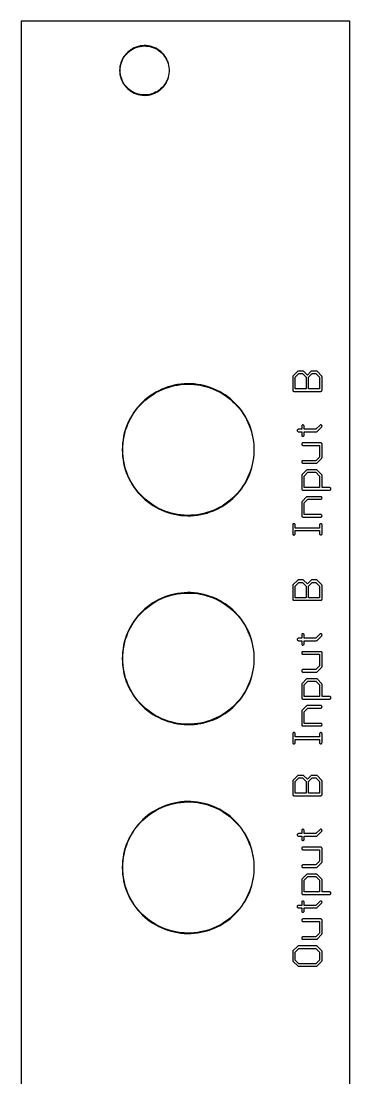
# Model space of a CAD drawing. Extents: x 1 to 21, y 9 to 138.
# Drawn here: x 1.3 to 21.2, y 73.5 to 137.8 of the extents above; entities that cross this region are included whole.
import ezdxf

# ---------------------------------------------------------------- set-up
doc = ezdxf.new("R2010")
doc.units = 0

msp = doc.modelspace()

# ---------------------------------------------------------------- linework, layer by layer
at = {"color": 5, "true_color": 0x0000ff}
msp.add_polyline3d([(21.24964, 9.25322, 0), (21.24964, 137.75436, 0), (1.27, 137.75436, 0), (1.27, 9.25322, 0), (21.24964, 9.25322, 0)], close=True, dxfattribs=at)
at = {"color": 34, "true_color": 0x008000}
for points in [[(1.27, 9.25322, 0), (21.24964, 9.25322, 0), (21.24964, 137.75436, 0), (1.27, 137.75436, 0), (1.27, 9.25322, 0)], [(8.61821, 136.26083, 0), (8.4963, 136.24305, 0), (8.49236, 136.24243, 0), (8.37299, 136.21449, 0), (8.25615, 136.17893, 0), (8.14185, 136.13321, 0), (8.13831, 136.1314, 0), (8.02909, 136.07552, 0), (7.92495, 136.01203, 0), (7.82843, 135.93837, 0), (7.73445, 135.85709, 0), (7.64528, 135.76792, 0), (7.56908, 135.67393, 0), (7.49796, 135.57488, 0), (7.43446, 135.4682, 0), (7.43266, 135.46466, 0), (7.38186, 135.3529, 0), (7.33614, 135.2386, 0), (7.30312, 135.12176, 0), (7.27772, 135.00237, 0), (7.27709, 134.99846, 0), (7.26186, 134.87654, 0), (7.25678, 134.75461, 0), (7.26186, 134.6327, 0), (7.27709, 134.51077, 0), (7.27772, 134.50684, 0), (7.30312, 134.38747, 0), (7.33614, 134.27063, 0), (7.38186, 134.15633, 0), (7.43266, 134.04457, 0), (7.43446, 134.04103, 0), (7.49796, 133.93435, 0), (7.56908, 133.83528, 0), (7.64528, 133.74131, 0), (7.64809, 133.73849, 0), (7.64811, 133.73848, 0), (7.73445, 133.65214, 0), (7.82843, 133.57086, 0), (7.92495, 133.4972, 0), (8.02909, 133.43369, 0), (8.13831, 133.37782, 0), (8.14185, 133.37602, 0), (8.25615, 133.3303, 0), (8.37299, 133.29473, 0), (8.49236, 133.26679, 0), (8.4963, 133.26618, 0), (8.61821, 133.2484, 0), (8.74014, 133.24078, 0), (8.86206, 133.24331, 0), (8.98398, 133.25602, 0), (8.9879, 133.25664, 0), (9.10981, 133.2795, 0), (9.22666, 133.30998, 0), (9.34096, 133.35316, 0), (9.45271, 133.40396, 0), (9.45626, 133.40575, 0), (9.56293, 133.46418, 0), (9.66454, 133.53276, 0), (9.76106, 133.60896, 0), (9.84995, 133.69278, 0), (9.85277, 133.69559, 0), (9.93404, 133.78702, 0), (10.01024, 133.88355, 0), (10.07629, 133.98768, 0), (10.13217, 134.09691, 0), (10.13397, 134.10045, 0), (10.18477, 134.21221, 0), (10.22287, 134.32651, 0), (10.25334, 134.44589, 0), (10.27366, 134.56781, 0), (10.2743, 134.57173, 0), (10.28445, 134.69366, 0), (10.28445, 134.81557, 0), (10.2743, 134.9375, 0), (10.27366, 134.94142, 0), (10.25334, 135.06334, 0), (10.22287, 135.18271, 0), (10.18477, 135.29702, 0), (10.13397, 135.40878, 0), (10.13217, 135.41232, 0), (10.07629, 135.52153, 0), (10.01024, 135.62567, 0), (9.93404, 135.72219, 0), (9.85277, 135.81364, 0), (9.84995, 135.81645, 0), (9.76106, 135.90027, 0), (9.66454, 135.97647, 0), (9.56293, 136.04505, 0), (9.45626, 136.10346, 0), (9.45271, 136.10526, 0), (9.34096, 136.15607, 0), (9.22666, 136.19925, 0), (9.10981, 136.22972, 0), (8.9879, 136.25259, 0), (8.98398, 136.25322, 0), (8.86206, 136.26592, 0), (8.74014, 136.26845, 0), (8.61821, 136.26083, 0)], [(8.9827, 133.28129, 0), (8.86206, 133.26871, 0), (8.74014, 133.26618, 0), (8.61821, 133.2738, 0), (8.49967, 133.29108, 0), (8.38083, 133.31889, 0), (8.26399, 133.35445, 0), (8.14984, 133.40011, 0), (8.04402, 133.45425, 0), (7.93988, 133.51775, 0), (7.84336, 133.59141, 0), (7.74945, 133.67262, 0), (7.66583, 133.75624, 0), (7.58963, 133.85022, 0), (7.51851, 133.94927, 0), (7.45582, 134.0546, 0), (7.40601, 134.16417, 0), (7.36029, 134.27848, 0), (7.32727, 134.39532, 0), (7.30218, 134.51323, 0), (7.28725, 134.6327, 0), (7.28218, 134.75461, 0), (7.28725, 134.87654, 0), (7.30218, 134.996, 0), (7.32727, 135.11391, 0), (7.36029, 135.23075, 0), (7.40601, 135.34504, 0), (7.45584, 135.45466, 0), (7.51851, 135.55994, 0), (7.58963, 135.65901, 0), (7.66583, 135.75299, 0), (7.74938, 135.83654, 0), (7.84336, 135.91782, 0), (7.93988, 135.99148, 0), (8.04402, 136.05498, 0), (8.14984, 136.10912, 0), (8.26399, 136.15477, 0), (8.38083, 136.19034, 0), (8.49967, 136.21815, 0), (8.61821, 136.23543, 0), (8.74014, 136.24305, 0), (8.86206, 136.24052, 0), (8.98258, 136.22797, 0), (9.10197, 136.20558, 0), (9.21881, 136.17509, 0), (9.33311, 136.13192, 0), (9.44338, 136.0818, 0), (9.54801, 136.02449, 0), (9.6496, 135.95592, 0), (9.74613, 135.87972, 0), (9.83316, 135.79766, 0), (9.9135, 135.70727, 0), (9.98969, 135.61075, 0), (10.05574, 135.50661, 0), (10.10981, 135.40092, 0), (10.16062, 135.28917, 0), (10.19872, 135.17487, 0), (10.2292, 135.05549, 0), (10.2489, 134.93732, 0), (10.25905, 134.81557, 0), (10.25905, 134.69366, 0), (10.2489, 134.57191, 0), (10.2292, 134.45374, 0), (10.19872, 134.33436, 0), (10.16062, 134.22005, 0), (10.10981, 134.1083, 0), (10.05574, 134.00262, 0), (9.98969, 133.89848, 0), (9.9135, 133.80196, 0), (9.8331, 133.71151, 0), (9.74613, 133.62951, 0), (9.6496, 133.55331, 0), (9.54801, 133.48473, 0), (9.44338, 133.42743, 0), (9.33311, 133.37731, 0), (9.21881, 133.33412, 0), (9.10197, 133.30365, 0), (8.9827, 133.28129, 0)], [(18.93824, 116.47931, 0), (18.91469, 116.47559, 0), (18.89345, 116.46476, 0), (18.87659, 116.4479, 0), (18.66871, 116.23805, 0), (18.442, 116.46476, 0), (18.42076, 116.47559, 0), (18.39722, 116.47931, 0), (18.12543, 116.47931, 0), (18.10189, 116.47559, 0), (18.08064, 116.46476, 0), (17.79201, 116.17612, 0), (17.78118, 116.15488, 0), (17.77745, 116.13134, 0), (17.77745, 115.31853, 0), (17.78118, 115.29499, 0), (17.79201, 115.27375, 0), (17.80887, 115.25689, 0), (17.83011, 115.24606, 0), (17.85364, 115.24233, 0), (19.4818, 115.24233, 0), (19.50534, 115.24606, 0), (19.52658, 115.25689, 0), (19.54344, 115.27375, 0), (19.55427, 115.29499, 0), (19.558, 115.31853, 0), (19.558, 116.13134, 0), (19.55427, 116.15488, 0), (19.54344, 116.17612, 0), (19.2548, 116.46476, 0), (19.23356, 116.47559, 0), (19.21001, 116.47931, 0), (18.93824, 116.47931, 0)], [(18.59279, 115.39473, 0), (17.92984, 115.39473, 0), (17.92984, 116.10109, 0), (18.15566, 116.32691, 0), (18.36699, 116.32691, 0), (18.59279, 116.10111, 0), (18.59279, 115.39473, 0)], [(19.4056, 115.39473, 0), (18.74519, 115.39473, 0), (18.74519, 116.10124, 0), (18.96875, 116.32691, 0), (19.17979, 116.32691, 0), (19.4056, 116.1011, 0), (19.4056, 115.39473, 0)], [(11.17854, 115.69953, 0), (10.97788, 115.68175, 0), (10.77976, 115.65382, 0), (10.77583, 115.65319, 0), (10.57771, 115.61509, 0), (10.38213, 115.56683, 0), (10.18909, 115.51095, 0), (10.00113, 115.44491, 0), (9.81317, 115.36871, 0), (9.63283, 115.28235, 0), (9.62928, 115.28055, 0), (9.45149, 115.18657, 0), (9.27877, 115.08243, 0), (9.11112, 114.97067, 0), (8.95111, 114.84875, 0), (8.79617, 114.72175, 0), (8.64631, 114.58459, 0), (8.6435, 114.58178, 0), (8.5038, 114.43954, 0), (8.36918, 114.28968, 0), (8.24217, 114.1322, 0), (8.12534, 113.96964, 0), (8.01612, 113.802, 0), (7.91452, 113.62928, 0), (7.82054, 113.44894, 0), (7.81874, 113.4454, 0), (7.73746, 113.26252, 0), (7.66126, 113.0771, 0), (7.59776, 112.8866, 0), (7.54188, 112.69356, 0), (7.4987, 112.49798, 0), (7.46314, 112.29986, 0), (7.46252, 112.29593, 0), (7.43712, 112.09527, 0), (7.42188, 111.89462, 0), (7.41679, 111.69396, 0), (7.42188, 111.4933, 0), (7.43712, 111.29264, 0), (7.46252, 111.09198, 0), (7.46314, 111.08805, 0), (7.4987, 110.88993, 0), (7.54188, 110.69435, 0), (7.59776, 110.50131, 0), (7.66126, 110.31081, 0), (7.73746, 110.12539, 0), (7.81874, 109.94251, 0), (7.82054, 109.93897, 0), (7.91452, 109.75863, 0), (8.01612, 109.58591, 0), (8.12534, 109.41827, 0), (8.24217, 109.25571, 0), (8.36918, 109.09823, 0), (8.5038, 108.94837, 0), (8.6435, 108.80613, 0), (8.64631, 108.80332, 0), (8.79617, 108.66616, 0), (8.95111, 108.53916, 0), (9.11112, 108.41724, 0), (9.27877, 108.30548, 0), (9.45149, 108.20134, 0), (9.62928, 108.10736, 0), (9.63283, 108.10556, 0), (9.81317, 108.0192, 0), (10.00113, 107.943, 0), (10.18909, 107.87696, 0), (10.38213, 107.82108, 0), (10.57771, 107.77282, 0), (10.77583, 107.73472, 0), (10.77976, 107.7341, 0), (10.97788, 107.70616, 0), (11.17854, 107.68838, 0), (11.3792, 107.68076, 0), (11.57986, 107.6833, 0), (11.78052, 107.696, 0), (11.98118, 107.71886, 0), (11.9851, 107.71948, 0), (12.18322, 107.7525, 0), (12.3788, 107.79568, 0), (12.57438, 107.84648, 0), (12.76488, 107.90998, 0), (12.95284, 107.9811, 0), (13.13826, 108.06238, 0), (13.31606, 108.15128, 0), (13.3196, 108.15308, 0), (13.49486, 108.25214, 0), (13.66504, 108.36136, 0), (13.83014, 108.4782, 0), (13.98762, 108.60012, 0), (14.14002, 108.7322, 0), (14.2848, 108.8719, 0), (14.28761, 108.87471, 0), (14.42477, 109.02203, 0), (14.55431, 109.17443, 0), (14.67623, 109.33445, 0), (14.79053, 109.49955, 0), (14.89721, 109.67227, 0), (14.99373, 109.84753, 0), (14.99553, 109.85107, 0), (15.08189, 110.03141, 0), (15.16063, 110.21683, 0), (15.23175, 110.40733, 0), (15.29017, 110.59783, 0), (15.34097, 110.79341, 0), (15.38161, 110.98899, 0), (15.38224, 110.99291, 0), (15.41271, 111.19358, 0), (15.43303, 111.3917, 0), (15.4432, 111.59235, 0), (15.4432, 111.79555, 0), (15.43303, 111.99622, 0), (15.41271, 112.19433, 0), (15.38224, 112.395, 0), (15.38161, 112.39892, 0), (15.34097, 112.5945, 0), (15.29017, 112.79008, 0), (15.23175, 112.98058, 0), (15.16063, 113.17108, 0), (15.08189, 113.3565, 0), (14.99553, 113.53684, 0), (14.99373, 113.54038, 0), (14.89721, 113.71564, 0), (14.79053, 113.88836, 0), (14.67623, 114.05346, 0), (14.55431, 114.21348, 0), (14.42477, 114.36588, 0), (14.28761, 114.5132, 0), (14.2848, 114.51601, 0), (14.14002, 114.65571, 0), (13.98762, 114.78779, 0), (13.83014, 114.90971, 0), (13.66504, 115.02655, 0), (13.49486, 115.13577, 0), (13.3196, 115.23483, 0), (13.31606, 115.23663, 0), (13.13826, 115.32553, 0), (12.95284, 115.40681, 0), (12.76488, 115.47793, 0), (12.57438, 115.54143, 0), (12.3788, 115.59223, 0), (12.18322, 115.63541, 0), (11.9851, 115.66843, 0), (11.98118, 115.66905, 0), (11.78052, 115.69191, 0), (11.57986, 115.70462, 0), (11.3792, 115.70715, 0), (11.17854, 115.69953, 0)], [(11.78052, 107.72139, 0), (11.57986, 107.7087, 0), (11.3792, 107.70615, 0), (11.17854, 107.71377, 0), (10.97788, 107.73155, 0), (10.78237, 107.75912, 0), (10.58556, 107.79697, 0), (10.38998, 107.84523, 0), (10.19694, 107.90111, 0), (10.00897, 107.96715, 0), (9.82102, 108.04335, 0), (9.64211, 108.12903, 0), (9.46641, 108.22189, 0), (9.29369, 108.32603, 0), (9.12606, 108.43779, 0), (8.96604, 108.55971, 0), (8.8111, 108.68671, 0), (8.66182, 108.82333, 0), (8.52435, 108.9633, 0), (8.38973, 109.11316, 0), (8.26273, 109.27064, 0), (8.14589, 109.4332, 0), (8.03667, 109.60084, 0), (7.93507, 109.77356, 0), (7.84263, 109.95094, 0), (7.76161, 110.13324, 0), (7.68541, 110.31866, 0), (7.62191, 110.50916, 0), (7.56603, 110.7022, 0), (7.52285, 110.89778, 0), (7.48771, 111.09356, 0), (7.46252, 111.29264, 0), (7.44728, 111.4933, 0), (7.44219, 111.69396, 0), (7.44728, 111.89462, 0), (7.46252, 112.09527, 0), (7.48771, 112.29435, 0), (7.52285, 112.49013, 0), (7.56603, 112.68571, 0), (7.62191, 112.87875, 0), (7.68541, 113.06925, 0), (7.76161, 113.25467, 0), (7.84263, 113.43697, 0), (7.93507, 113.61435, 0), (8.03667, 113.78707, 0), (8.14589, 113.95471, 0), (8.26273, 114.11727, 0), (8.38973, 114.27475, 0), (8.52435, 114.42461, 0), (8.66182, 114.56458, 0), (8.8111, 114.7012, 0), (8.96604, 114.8282, 0), (9.12606, 114.95012, 0), (9.29369, 115.06188, 0), (9.46641, 115.16602, 0), (9.64211, 115.25888, 0), (9.82102, 115.34456, 0), (10.00897, 115.42076, 0), (10.19694, 115.4868, 0), (10.38998, 115.54268, 0), (10.58556, 115.59094, 0), (10.78237, 115.62879, 0), (10.97788, 115.65636, 0), (11.17854, 115.67414, 0), (11.3792, 115.68176, 0), (11.57986, 115.67922, 0), (11.78052, 115.66652, 0), (11.98052, 115.64374, 0), (12.17537, 115.61126, 0), (12.37095, 115.56808, 0), (12.56653, 115.51728, 0), (12.75703, 115.45378, 0), (12.94499, 115.38266, 0), (13.13041, 115.30138, 0), (13.30513, 115.21402, 0), (13.47993, 115.11522, 0), (13.65011, 115.006, 0), (13.81521, 114.88916, 0), (13.97269, 114.76724, 0), (14.12509, 114.63516, 0), (14.26796, 114.4973, 0), (14.40422, 114.35095, 0), (14.53376, 114.19855, 0), (14.65568, 114.03853, 0), (14.76998, 113.87343, 0), (14.87666, 113.70071, 0), (14.97238, 113.52691, 0), (15.05774, 113.34865, 0), (15.13648, 113.16323, 0), (15.2076, 112.97273, 0), (15.26602, 112.78223, 0), (15.31682, 112.58665, 0), (15.35734, 112.39166, 0), (15.38731, 112.19433, 0), (15.40763, 111.99622, 0), (15.4178, 111.79555, 0), (15.4178, 111.59235, 0), (15.40763, 111.3917, 0), (15.38731, 111.19358, 0), (15.35734, 110.99625, 0), (15.31682, 110.80126, 0), (15.26602, 110.60568, 0), (15.2076, 110.41518, 0), (15.13648, 110.22468, 0), (15.05774, 110.03926, 0), (14.97238, 109.861, 0), (14.87666, 109.6872, 0), (14.76998, 109.51448, 0), (14.65568, 109.34938, 0), (14.53376, 109.18936, 0), (14.40422, 109.03696, 0), (14.26796, 108.89061, 0), (14.12509, 108.75275, 0), (13.97269, 108.62067, 0), (13.81521, 108.49875, 0), (13.65011, 108.38191, 0), (13.47993, 108.27269, 0), (13.30513, 108.17389, 0), (13.13041, 108.08653, 0), (12.94499, 108.00525, 0), (12.75703, 107.93413, 0), (12.56653, 107.87063, 0), (12.37095, 107.81983, 0), (12.17537, 107.77665, 0), (11.98052, 107.74417, 0), (11.78052, 107.72139, 0)], [(19.23356, 112.78734, 0), (19.2548, 112.79817, 0), (19.54344, 113.08681, 0), (19.55427, 113.10805, 0), (19.558, 113.1316, 0), (19.55427, 113.15514, 0), (19.54344, 113.17638, 0), (19.52658, 113.19324, 0), (19.50534, 113.20407, 0), (19.4818, 113.2078, 0), (19.45825, 113.20407, 0), (19.43701, 113.19324, 0), (19.17978, 112.93601, 0), (18.47342, 112.93601, 0), (18.47342, 113.1316, 0), (18.46969, 113.15514, 0), (18.45886, 113.17638, 0), (18.442, 113.19324, 0), (18.42076, 113.20407, 0), (18.39722, 113.2078, 0), (18.37367, 113.20407, 0), (18.35242, 113.19324, 0), (18.33557, 113.17638, 0), (18.32473, 113.15514, 0), (18.32102, 113.1316, 0), (18.32102, 112.93601, 0), (18.12543, 112.93601, 0), (18.10189, 112.93229, 0), (18.08064, 112.92146, 0), (18.06379, 112.9046, 0), (18.05295, 112.88336, 0), (18.04923, 112.85981, 0), (18.05295, 112.83627, 0), (18.06379, 112.81503, 0), (18.08064, 112.79817, 0), (18.10189, 112.78734, 0), (18.12543, 112.78361, 0), (18.32102, 112.78361, 0), (18.32102, 112.58804, 0), (18.32473, 112.56449, 0), (18.33557, 112.54325, 0), (18.35242, 112.52639, 0), (18.37367, 112.51556, 0), (18.39722, 112.51184, 0), (18.42076, 112.51556, 0), (18.442, 112.52639, 0), (18.45886, 112.54325, 0), (18.46969, 112.56449, 0), (18.47342, 112.58804, 0), (18.47342, 112.78361, 0), (19.21001, 112.78361, 0), (19.23356, 112.78734, 0)], [(18.39722, 112.11305, 0), (18.37367, 112.10933, 0), (18.35242, 112.0985, 0), (18.33557, 112.08164, 0), (18.32473, 112.0604, 0), (18.32102, 112.03685, 0), (18.32473, 112.01331, 0), (18.33557, 111.99207, 0), (18.35242, 111.97521, 0), (18.37367, 111.96438, 0), (18.39722, 111.96065, 0), (19.4056, 111.96065, 0), (19.4056, 111.25204, 0), (19.17992, 111.02847, 0), (18.39722, 111.02847, 0), (18.37367, 111.02475, 0), (18.35242, 111.01392, 0), (18.33557, 110.99706, 0), (18.32473, 110.97582, 0), (18.32102, 110.95227, 0), (18.32473, 110.92873, 0), (18.33557, 110.90749, 0), (18.35242, 110.89063, 0), (18.37367, 110.8798, 0), (18.39722, 110.87607, 0), (19.21001, 110.87607, 0), (19.23356, 110.8798, 0), (19.2548, 110.89063, 0), (19.52658, 111.15987, 0), (19.54344, 111.17673, 0), (19.55427, 111.19797, 0), (19.558, 111.22152, 0), (19.558, 112.03685, 0), (19.55427, 112.0604, 0), (19.54344, 112.08164, 0), (19.52658, 112.0985, 0), (19.50534, 112.10933, 0), (19.4818, 112.11305, 0), (18.39722, 112.11305, 0)], [(18.66899, 110.47475, 0), (18.64545, 110.47103, 0), (18.62421, 110.4602, 0), (18.35244, 110.18843, 0), (18.35242, 110.18842, 0), (18.33557, 110.17156, 0), (18.32473, 110.15032, 0), (18.32102, 110.12678, 0), (18.32102, 109.31398, 0), (18.32473, 109.29043, 0), (18.33557, 109.26919, 0), (18.35242, 109.25233, 0), (18.37367, 109.2415, 0), (18.39722, 109.23778, 0), (20.02536, 109.23778, 0), (20.0489, 109.2415, 0), (20.07013, 109.25233, 0), (20.087, 109.26919, 0), (20.09782, 109.29043, 0), (20.10156, 109.31398, 0), (20.09782, 109.33752, 0), (20.087, 109.35876, 0), (20.07013, 109.37562, 0), (20.0489, 109.38645, 0), (20.02536, 109.39018, 0), (19.558, 109.39018, 0), (19.558, 110.12678, 0), (19.55427, 110.15032, 0), (19.54344, 110.17156, 0), (19.2548, 110.4602, 0), (19.23356, 110.47103, 0), (19.21001, 110.47475, 0), (18.66899, 110.47475, 0)], [(19.4056, 109.39018, 0), (18.47342, 109.39018, 0), (18.47342, 110.09655, 0), (18.69922, 110.32235, 0), (19.17979, 110.32235, 0), (19.4056, 110.09654, 0), (19.4056, 109.39018, 0)], [(18.35244, 108.55267, 0), (18.35242, 108.55266, 0), (18.33557, 108.5358, 0), (18.32473, 108.51456, 0), (18.32102, 108.49102, 0), (18.32102, 107.67822, 0), (18.32473, 107.65467, 0), (18.33557, 107.63343, 0), (18.35242, 107.61657, 0), (18.37367, 107.60574, 0), (18.39722, 107.60202, 0), (19.4818, 107.60202, 0), (19.50534, 107.60574, 0), (19.52658, 107.61657, 0), (19.54344, 107.63343, 0), (19.55427, 107.65467, 0), (19.558, 107.67822, 0), (19.55427, 107.70176, 0), (19.54344, 107.723, 0), (19.52658, 107.73986, 0), (19.50534, 107.75069, 0), (19.4818, 107.75442, 0), (18.47342, 107.75442, 0), (18.47342, 108.46079, 0), (18.69923, 108.6866, 0), (19.4818, 108.6866, 0), (19.50534, 108.69032, 0), (19.52658, 108.70115, 0), (19.54344, 108.71801, 0), (19.55427, 108.73925, 0), (19.558, 108.7628, 0), (19.55427, 108.78634, 0), (19.54344, 108.80758, 0), (19.52658, 108.82444, 0), (19.50534, 108.83527, 0), (19.4818, 108.839, 0), (18.66899, 108.839, 0), (18.64545, 108.83527, 0), (18.62421, 108.82444, 0), (18.35244, 108.55267, 0)], [(19.4818, 106.50981, 0), (19.50534, 106.51354, 0), (19.52658, 106.52437, 0), (19.54344, 106.54123, 0), (19.55427, 106.56247, 0), (19.558, 106.58601, 0), (19.558, 107.12704, 0), (19.55427, 107.15058, 0), (19.54344, 107.17182, 0), (19.52658, 107.18868, 0), (19.50534, 107.19951, 0), (19.4818, 107.20324, 0), (19.45825, 107.19951, 0), (19.43701, 107.18868, 0), (19.42015, 107.17182, 0), (19.40932, 107.15058, 0), (19.4056, 107.12704, 0), (19.4056, 106.93399, 0), (17.92984, 106.93399, 0), (17.92984, 107.12704, 0), (17.92613, 107.15058, 0), (17.91529, 107.17182, 0), (17.89844, 107.18868, 0), (17.87719, 107.19951, 0), (17.85364, 107.20324, 0), (17.83011, 107.19951, 0), (17.80887, 107.18868, 0), (17.79201, 107.17182, 0), (17.78118, 107.15058, 0), (17.77745, 107.12704, 0), (17.77745, 106.58601, 0), (17.78118, 106.56247, 0), (17.79201, 106.54123, 0), (17.80887, 106.52437, 0), (17.83011, 106.51354, 0), (17.85364, 106.50981, 0), (17.87719, 106.51354, 0), (17.89844, 106.52437, 0), (17.91529, 106.54123, 0), (17.92613, 106.56247, 0), (17.92984, 106.58601, 0), (17.92984, 106.78159, 0), (19.4056, 106.78159, 0), (19.4056, 106.58601, 0), (19.40932, 106.56247, 0), (19.42015, 106.54123, 0), (19.43701, 106.52437, 0), (19.45825, 106.51354, 0), (19.4818, 106.50981, 0)], [(18.93824, 103.77931, 0), (18.91469, 103.77559, 0), (18.89345, 103.76476, 0), (18.87659, 103.7479, 0), (18.66871, 103.53805, 0), (18.442, 103.76476, 0), (18.42076, 103.77559, 0), (18.39722, 103.77931, 0), (18.12543, 103.77931, 0), (18.10189, 103.77559, 0), (18.08064, 103.76476, 0), (17.79201, 103.47612, 0), (17.78118, 103.45488, 0), (17.77745, 103.43134, 0), (17.77745, 102.61854, 0), (17.78118, 102.59499, 0), (17.79201, 102.57375, 0), (17.80887, 102.55689, 0), (17.83011, 102.54606, 0), (17.85364, 102.54234, 0), (19.4818, 102.54234, 0), (19.50534, 102.54606, 0), (19.52658, 102.55689, 0), (19.54344, 102.57375, 0), (19.55427, 102.59499, 0), (19.558, 102.61854, 0), (19.558, 103.43134, 0), (19.55427, 103.45488, 0), (19.54344, 103.47612, 0), (19.2548, 103.76476, 0), (19.23356, 103.77559, 0), (19.21001, 103.77931, 0), (18.93824, 103.77931, 0)], [(18.59279, 102.69474, 0), (17.92984, 102.69474, 0), (17.92984, 103.40109, 0), (18.15566, 103.62691, 0), (18.36699, 103.62691, 0), (18.59279, 103.40111, 0), (18.59279, 102.69474, 0)], [(19.4056, 102.69474, 0), (18.74519, 102.69474, 0), (18.74519, 103.40124, 0), (18.96875, 103.62691, 0), (19.17979, 103.62691, 0), (19.4056, 103.4011, 0), (19.4056, 102.69474, 0)], [(11.17854, 102.99953, 0), (10.97788, 102.98175, 0), (10.77976, 102.95382, 0), (10.77583, 102.95319, 0), (10.57771, 102.91509, 0), (10.38213, 102.86683, 0), (10.18909, 102.81095, 0), (10.00113, 102.74491, 0), (9.81317, 102.66871, 0), (9.63283, 102.58235, 0), (9.62928, 102.58055, 0), (9.45149, 102.48657, 0), (9.27877, 102.38243, 0), (9.11112, 102.27067, 0), (8.95111, 102.14875, 0), (8.79617, 102.02175, 0), (8.64631, 101.88459, 0), (8.6435, 101.88178, 0), (8.5038, 101.73954, 0), (8.36918, 101.58968, 0), (8.24217, 101.4322, 0), (8.12534, 101.26964, 0), (8.01612, 101.102, 0), (7.91452, 100.92928, 0), (7.82054, 100.74894, 0), (7.81874, 100.7454, 0), (7.73746, 100.56252, 0), (7.66126, 100.3771, 0), (7.59776, 100.1866, 0), (7.54188, 99.99356, 0), (7.4987, 99.79798, 0), (7.46314, 99.59986, 0), (7.46252, 99.59594, 0), (7.43712, 99.39527, 0), (7.42188, 99.19462, 0), (7.41679, 98.99396, 0), (7.42188, 98.79329, 0), (7.43712, 98.59264, 0), (7.46252, 98.39197, 0), (7.46314, 98.38805, 0), (7.4987, 98.18993, 0), (7.54188, 97.99435, 0), (7.59776, 97.80131, 0), (7.66126, 97.61081, 0), (7.73746, 97.42539, 0), (7.81874, 97.24251, 0), (7.82054, 97.23897, 0), (7.91452, 97.05863, 0), (8.01612, 96.88591, 0), (8.12534, 96.71827, 0), (8.24217, 96.55571, 0), (8.36918, 96.39823, 0), (8.5038, 96.24837, 0), (8.6435, 96.10613, 0), (8.64631, 96.10332, 0), (8.79617, 95.96616, 0), (8.95111, 95.83916, 0), (9.11112, 95.71724, 0), (9.27877, 95.60548, 0), (9.45149, 95.50134, 0), (9.62928, 95.40736, 0), (9.63283, 95.40556, 0), (9.81317, 95.3192, 0), (10.00113, 95.243, 0), (10.18909, 95.17696, 0), (10.38213, 95.12108, 0), (10.57771, 95.07282, 0), (10.77583, 95.03472, 0), (10.77976, 95.0341, 0), (10.97788, 95.00616, 0), (11.17854, 94.98838, 0), (11.3792, 94.98076, 0), (11.57986, 94.9833, 0), (11.78052, 94.996, 0), (11.98118, 95.01886, 0), (11.9851, 95.01948, 0), (12.18322, 95.0525, 0), (12.3788, 95.09568, 0), (12.57438, 95.14648, 0), (12.76488, 95.20998, 0), (12.95284, 95.2811, 0), (13.13826, 95.36238, 0), (13.31606, 95.45128, 0), (13.3196, 95.45308, 0), (13.49486, 95.55214, 0), (13.66504, 95.66136, 0), (13.83014, 95.7782, 0), (13.98762, 95.90012, 0), (14.14002, 96.0322, 0), (14.2848, 96.1719, 0), (14.28761, 96.17471, 0), (14.42477, 96.32203, 0), (14.55431, 96.47443, 0), (14.67623, 96.63445, 0), (14.79053, 96.79955, 0), (14.89721, 96.97227, 0), (14.99373, 97.14753, 0), (14.99553, 97.15107, 0), (15.08189, 97.33141, 0), (15.16063, 97.51683, 0), (15.23175, 97.70733, 0), (15.29017, 97.89783, 0), (15.34097, 98.09341, 0), (15.38161, 98.28899, 0), (15.38224, 98.29292, 0), (15.41271, 98.49358, 0), (15.43303, 98.6917, 0), (15.4432, 98.89236, 0), (15.4432, 99.09556, 0), (15.43303, 99.29622, 0), (15.41271, 99.49434, 0), (15.38224, 99.695, 0), (15.38161, 99.69892, 0), (15.34097, 99.8945, 0), (15.29017, 100.09008, 0), (15.23175, 100.28058, 0), (15.16063, 100.47108, 0), (15.08189, 100.6565, 0), (14.99553, 100.83684, 0), (14.99373, 100.84038, 0), (14.89721, 101.01564, 0), (14.79053, 101.18836, 0), (14.67623, 101.35346, 0), (14.55431, 101.51348, 0), (14.42477, 101.66588, 0), (14.28761, 101.8132, 0), (14.2848, 101.81601, 0), (14.14002, 101.95571, 0), (13.98762, 102.08779, 0), (13.83014, 102.20971, 0), (13.66504, 102.32655, 0), (13.49486, 102.43577, 0), (13.3196, 102.53483, 0), (13.31606, 102.53663, 0), (13.13826, 102.62553, 0), (12.95284, 102.70681, 0), (12.76488, 102.77793, 0), (12.57438, 102.84143, 0), (12.3788, 102.89223, 0), (12.18322, 102.93541, 0), (11.9851, 102.96843, 0), (11.98118, 102.96905, 0), (11.78052, 102.99191, 0), (11.57986, 103.00461, 0), (11.3792, 103.00715, 0), (11.17854, 102.99953, 0)], [(11.78052, 95.02139, 0), (11.57986, 95.00869, 0), (11.3792, 95.00616, 0), (11.17854, 95.01378, 0), (10.97788, 95.03155, 0), (10.78237, 95.05912, 0), (10.58556, 95.09697, 0), (10.38998, 95.14523, 0), (10.19694, 95.20111, 0), (10.00897, 95.26715, 0), (9.82102, 95.34335, 0), (9.64211, 95.42903, 0), (9.46641, 95.52189, 0), (9.29369, 95.62603, 0), (9.12606, 95.73779, 0), (8.96604, 95.85971, 0), (8.8111, 95.98671, 0), (8.66182, 96.12333, 0), (8.52435, 96.2633, 0), (8.38973, 96.41316, 0), (8.26273, 96.57064, 0), (8.14589, 96.7332, 0), (8.03667, 96.90084, 0), (7.93507, 97.07356, 0), (7.84263, 97.25094, 0), (7.76161, 97.43324, 0), (7.68541, 97.61866, 0), (7.62191, 97.80916, 0), (7.56603, 98.0022, 0), (7.52285, 98.19778, 0), (7.48771, 98.39358, 0), (7.46252, 98.59264, 0), (7.44728, 98.79329, 0), (7.44219, 98.99396, 0), (7.44728, 99.19462, 0), (7.46252, 99.39527, 0), (7.48771, 99.59433, 0), (7.52285, 99.79013, 0), (7.56603, 99.98571, 0), (7.62191, 100.17875, 0), (7.68541, 100.36925, 0), (7.76161, 100.55467, 0), (7.84263, 100.73697, 0), (7.93507, 100.91435, 0), (8.03667, 101.08707, 0), (8.14589, 101.25471, 0), (8.26273, 101.41727, 0), (8.38973, 101.57475, 0), (8.52435, 101.72461, 0), (8.66182, 101.86458, 0), (8.8111, 102.0012, 0), (8.96604, 102.1282, 0), (9.12606, 102.25012, 0), (9.29369, 102.36188, 0), (9.46641, 102.46602, 0), (9.64211, 102.55888, 0), (9.82102, 102.64456, 0), (10.00897, 102.72076, 0), (10.19694, 102.7868, 0), (10.38998, 102.84268, 0), (10.58556, 102.89094, 0), (10.78237, 102.92879, 0), (10.97788, 102.95635, 0), (11.17854, 102.97414, 0), (11.3792, 102.98176, 0), (11.57986, 102.97922, 0), (11.78052, 102.96651, 0), (11.98052, 102.94374, 0), (12.17537, 102.91126, 0), (12.37095, 102.86808, 0), (12.56653, 102.81728, 0), (12.75703, 102.75378, 0), (12.94499, 102.68266, 0), (13.13041, 102.60138, 0), (13.30513, 102.51402, 0), (13.47993, 102.41522, 0), (13.65011, 102.306, 0), (13.81521, 102.18916, 0), (13.97269, 102.06724, 0), (14.12509, 101.93516, 0), (14.26796, 101.7973, 0), (14.40422, 101.65095, 0), (14.53376, 101.49855, 0), (14.65568, 101.33853, 0), (14.76998, 101.17343, 0), (14.87666, 101.00071, 0), (14.97238, 100.82691, 0), (15.05774, 100.64865, 0), (15.13648, 100.46323, 0), (15.2076, 100.27273, 0), (15.26602, 100.08223, 0), (15.31682, 99.88665, 0), (15.35734, 99.69166, 0), (15.38731, 99.49434, 0), (15.40763, 99.29622, 0), (15.4178, 99.09556, 0), (15.4178, 98.89236, 0), (15.40763, 98.6917, 0), (15.38731, 98.49358, 0), (15.35733, 98.29622, 0), (15.31682, 98.10126, 0), (15.26602, 97.90568, 0), (15.2076, 97.71518, 0), (15.13648, 97.52468, 0), (15.05774, 97.33926, 0), (14.97238, 97.161, 0), (14.87666, 96.9872, 0), (14.76998, 96.81448, 0), (14.65568, 96.64938, 0), (14.53376, 96.48936, 0), (14.40422, 96.33696, 0), (14.26796, 96.19061, 0), (14.12509, 96.05275, 0), (13.97269, 95.92067, 0), (13.81521, 95.79875, 0), (13.65011, 95.68191, 0), (13.47993, 95.57269, 0), (13.30513, 95.47389, 0), (13.13041, 95.38653, 0), (12.94499, 95.30525, 0), (12.75703, 95.23413, 0), (12.56653, 95.17063, 0), (12.37095, 95.11983, 0), (12.17537, 95.07665, 0), (11.98071, 95.04421, 0), (11.78052, 95.02139, 0)], [(19.23356, 100.08734, 0), (19.2548, 100.09817, 0), (19.54344, 100.38681, 0), (19.55427, 100.40805, 0), (19.558, 100.4316, 0), (19.55427, 100.45514, 0), (19.54344, 100.47638, 0), (19.52658, 100.49324, 0), (19.50534, 100.50407, 0), (19.4818, 100.5078, 0), (19.45825, 100.50407, 0), (19.43701, 100.49324, 0), (19.17979, 100.23602, 0), (18.47342, 100.23602, 0), (18.47342, 100.4316, 0), (18.46969, 100.45514, 0), (18.45886, 100.47638, 0), (18.442, 100.49324, 0), (18.42076, 100.50407, 0), (18.39722, 100.5078, 0), (18.37367, 100.50407, 0), (18.35242, 100.49324, 0), (18.33557, 100.47638, 0), (18.32473, 100.45514, 0), (18.32102, 100.4316, 0), (18.32102, 100.23602, 0), (18.12543, 100.23602, 0), (18.10189, 100.23229, 0), (18.08064, 100.22146, 0), (18.06379, 100.2046, 0), (18.05295, 100.18336, 0), (18.04923, 100.15982, 0), (18.05295, 100.13627, 0), (18.06379, 100.11503, 0), (18.08064, 100.09817, 0), (18.10189, 100.08734, 0), (18.12543, 100.08362, 0), (18.32102, 100.08362, 0), (18.32102, 99.88803, 0), (18.32473, 99.86449, 0), (18.33557, 99.84325, 0), (18.35242, 99.82639, 0), (18.37367, 99.81556, 0), (18.39722, 99.81183, 0), (18.42076, 99.81556, 0), (18.442, 99.82639, 0), (18.45886, 99.84325, 0), (18.46969, 99.86449, 0), (18.47342, 99.88803, 0), (18.47342, 100.08362, 0), (19.21001, 100.08362, 0), (19.23356, 100.08734, 0)], [(18.39722, 99.41305, 0), (18.37367, 99.40933, 0), (18.35242, 99.3985, 0), (18.33557, 99.38164, 0), (18.32473, 99.3604, 0), (18.32102, 99.33685, 0), (18.32473, 99.31331, 0), (18.33557, 99.29207, 0), (18.35242, 99.27521, 0), (18.37367, 99.26438, 0), (18.39722, 99.26065, 0), (19.4056, 99.26065, 0), (19.4056, 98.55204, 0), (19.17992, 98.32847, 0), (18.39722, 98.32847, 0), (18.37367, 98.32475, 0), (18.35242, 98.31392, 0), (18.33557, 98.29706, 0), (18.32473, 98.27582, 0), (18.32102, 98.25227, 0), (18.32473, 98.22873, 0), (18.33557, 98.20749, 0), (18.35242, 98.19063, 0), (18.37367, 98.1798, 0), (18.39722, 98.17607, 0), (19.21001, 98.17607, 0), (19.23356, 98.1798, 0), (19.2548, 98.19063, 0), (19.52658, 98.45987, 0), (19.54344, 98.47673, 0), (19.55427, 98.49797, 0), (19.558, 98.52152, 0), (19.558, 99.33685, 0), (19.55427, 99.3604, 0), (19.54344, 99.38164, 0), (19.52658, 99.3985, 0), (19.50534, 99.40933, 0), (19.4818, 99.41305, 0), (18.39722, 99.41305, 0)], [(18.66899, 97.77476, 0), (18.64545, 97.77103, 0), (18.62421, 97.7602, 0), (18.35244, 97.48843, 0), (18.35242, 97.48842, 0), (18.33557, 97.47156, 0), (18.32473, 97.45032, 0), (18.32102, 97.42678, 0), (18.32102, 96.61398, 0), (18.32473, 96.59043, 0), (18.33557, 96.56919, 0), (18.35242, 96.55233, 0), (18.37367, 96.5415, 0), (18.39722, 96.53778, 0), (20.02536, 96.53778, 0), (20.0489, 96.5415, 0), (20.07013, 96.55233, 0), (20.087, 96.56919, 0), (20.09782, 96.59043, 0), (20.10156, 96.61398, 0), (20.09782, 96.63752, 0), (20.087, 96.65876, 0), (20.07013, 96.67562, 0), (20.0489, 96.68645, 0), (20.02536, 96.69018, 0), (19.558, 96.69018, 0), (19.558, 97.42678, 0), (19.55427, 97.45032, 0), (19.54344, 97.47156, 0), (19.2548, 97.7602, 0), (19.23356, 97.77103, 0), (19.21001, 97.77476, 0), (18.66899, 97.77476, 0)], [(19.4056, 96.69018, 0), (18.47342, 96.69018, 0), (18.47342, 97.39655, 0), (18.69923, 97.62236, 0), (19.17978, 97.62236, 0), (19.4056, 97.39654, 0), (19.4056, 96.69018, 0)], [(18.35244, 95.85267, 0), (18.35242, 95.85266, 0), (18.33557, 95.8358, 0), (18.32473, 95.81456, 0), (18.32102, 95.79102, 0), (18.32102, 94.97822, 0), (18.32473, 94.95467, 0), (18.33557, 94.93343, 0), (18.35242, 94.91657, 0), (18.37367, 94.90574, 0), (18.39722, 94.90202, 0), (19.4818, 94.90202, 0), (19.50534, 94.90574, 0), (19.52658, 94.91657, 0), (19.54344, 94.93343, 0), (19.55427, 94.95467, 0), (19.558, 94.97822, 0), (19.55427, 95.00176, 0), (19.54344, 95.023, 0), (19.52658, 95.03986, 0), (19.50534, 95.05069, 0), (19.4818, 95.05442, 0), (18.47342, 95.05442, 0), (18.47342, 95.76079, 0), (18.69923, 95.9866, 0), (19.4818, 95.9866, 0), (19.50534, 95.99032, 0), (19.52658, 96.00115, 0), (19.54344, 96.01801, 0), (19.55427, 96.03925, 0), (19.558, 96.0628, 0), (19.55427, 96.08634, 0), (19.54344, 96.10758, 0), (19.52658, 96.12444, 0), (19.50534, 96.13527, 0), (19.4818, 96.139, 0), (18.66899, 96.139, 0), (18.64545, 96.13527, 0), (18.62421, 96.12444, 0), (18.35244, 95.85267, 0)], [(19.4818, 93.80981, 0), (19.50534, 93.81354, 0), (19.52658, 93.82437, 0), (19.54344, 93.84123, 0), (19.55427, 93.86247, 0), (19.558, 93.88601, 0), (19.558, 94.42704, 0), (19.55427, 94.45058, 0), (19.54344, 94.47182, 0), (19.52658, 94.48868, 0), (19.50534, 94.49951, 0), (19.4818, 94.50324, 0), (19.45825, 94.49951, 0), (19.43701, 94.48868, 0), (19.42015, 94.47182, 0), (19.40932, 94.45058, 0), (19.4056, 94.42704, 0), (19.4056, 94.234, 0), (17.92984, 94.234, 0), (17.92984, 94.42704, 0), (17.92613, 94.45058, 0), (17.91529, 94.47182, 0), (17.89844, 94.48868, 0), (17.87719, 94.49951, 0), (17.85364, 94.50324, 0), (17.83011, 94.49951, 0), (17.80887, 94.48868, 0), (17.79201, 94.47182, 0), (17.78118, 94.45058, 0), (17.77745, 94.42704, 0), (17.77745, 93.88601, 0), (17.78118, 93.86247, 0), (17.79201, 93.84123, 0), (17.80887, 93.82437, 0), (17.83011, 93.81354, 0), (17.85364, 93.80981, 0), (17.87719, 93.81354, 0), (17.89844, 93.82437, 0), (17.91529, 93.84123, 0), (17.92613, 93.86247, 0), (17.92984, 93.88601, 0), (17.92984, 94.0816, 0), (19.4056, 94.0816, 0), (19.4056, 93.88601, 0), (19.40932, 93.86247, 0), (19.42015, 93.84123, 0), (19.43701, 93.82437, 0), (19.45825, 93.81354, 0), (19.4818, 93.80981, 0)], [(18.93824, 91.8972, 0), (18.91469, 91.89347, 0), (18.89345, 91.88264, 0), (18.87659, 91.86578, 0), (18.66871, 91.65593, 0), (18.442, 91.88264, 0), (18.42076, 91.89347, 0), (18.39722, 91.8972, 0), (18.12543, 91.8972, 0), (18.10189, 91.89347, 0), (18.08064, 91.88264, 0), (17.79201, 91.594, 0), (17.78118, 91.57276, 0), (17.77745, 91.54922, 0), (17.77745, 90.73642, 0), (17.78118, 90.71287, 0), (17.79201, 90.69163, 0), (17.80887, 90.67477, 0), (17.83011, 90.66394, 0), (17.85364, 90.66022, 0), (19.4818, 90.66022, 0), (19.50534, 90.66394, 0), (19.52658, 90.67477, 0), (19.54344, 90.69163, 0), (19.55427, 90.71287, 0), (19.558, 90.73642, 0), (19.558, 91.54922, 0), (19.55427, 91.57276, 0), (19.54344, 91.594, 0), (19.2548, 91.88264, 0), (19.23356, 91.89347, 0), (19.21001, 91.8972, 0), (18.93824, 91.8972, 0)], [(18.59279, 90.81262, 0), (17.92984, 90.81262, 0), (17.92984, 91.51897, 0), (18.15567, 91.7448, 0), (18.36698, 91.7448, 0), (18.59279, 91.51899, 0), (18.59279, 90.81262, 0)], [(19.4056, 90.81262, 0), (18.74519, 90.81262, 0), (18.74519, 91.51912, 0), (18.96876, 91.7448, 0), (19.17978, 91.7448, 0), (19.4056, 91.51898, 0), (19.4056, 90.81262, 0)], [(11.17854, 90.29954, 0), (10.97788, 90.28176, 0), (10.77976, 90.25381, 0), (10.77583, 90.25319, 0), (10.57771, 90.21509, 0), (10.38213, 90.16683, 0), (10.18909, 90.11095, 0), (10.00113, 90.04491, 0), (9.81317, 89.96871, 0), (9.63283, 89.88235, 0), (9.62928, 89.88055, 0), (9.45149, 89.78657, 0), (9.27877, 89.68243, 0), (9.11112, 89.57067, 0), (8.95111, 89.44875, 0), (8.79617, 89.32175, 0), (8.64631, 89.18459, 0), (8.6435, 89.18178, 0), (8.5038, 89.03954, 0), (8.36918, 88.88968, 0), (8.24217, 88.7322, 0), (8.12534, 88.56964, 0), (8.01612, 88.402, 0), (7.91452, 88.22928, 0), (7.82054, 88.04894, 0), (7.81874, 88.0454, 0), (7.73746, 87.86252, 0), (7.66126, 87.6771, 0), (7.59776, 87.4866, 0), (7.54188, 87.29356, 0), (7.4987, 87.09798, 0), (7.46314, 86.89986, 0), (7.46252, 86.89594, 0), (7.43712, 86.69528, 0), (7.42188, 86.49462, 0), (7.41679, 86.29396, 0), (7.42188, 86.0933, 0), (7.43712, 85.89264, 0), (7.46252, 85.69197, 0), (7.46314, 85.68805, 0), (7.4987, 85.48993, 0), (7.54188, 85.29435, 0), (7.59776, 85.10131, 0), (7.66126, 84.91081, 0), (7.73746, 84.72539, 0), (7.81874, 84.54251, 0), (7.82054, 84.53897, 0), (7.91452, 84.35863, 0), (8.01612, 84.18591, 0), (8.12534, 84.01827, 0), (8.24217, 83.85571, 0), (8.36918, 83.69822, 0), (8.5038, 83.54837, 0), (8.6435, 83.40613, 0), (8.64631, 83.40331, 0), (8.79617, 83.26616, 0), (8.95111, 83.13916, 0), (9.11112, 83.01724, 0), (9.27877, 82.90548, 0), (9.45149, 82.80134, 0), (9.62928, 82.70735, 0), (9.63283, 82.70556, 0), (9.81317, 82.6192, 0), (10.00113, 82.543, 0), (10.18909, 82.47696, 0), (10.38213, 82.42108, 0), (10.57771, 82.37282, 0), (10.77583, 82.33472, 0), (10.77976, 82.3341, 0), (10.97788, 82.30615, 0), (11.17854, 82.28838, 0), (11.3792, 82.28076, 0), (11.57986, 82.2833, 0), (11.78052, 82.29599, 0), (11.98118, 82.31886, 0), (11.9851, 82.31948, 0), (12.18322, 82.3525, 0), (12.3788, 82.39568, 0), (12.57438, 82.44647, 0), (12.76488, 82.50998, 0), (12.95284, 82.5811, 0), (13.13826, 82.66238, 0), (13.31606, 82.75127, 0), (13.3196, 82.75308, 0), (13.49486, 82.85214, 0), (13.66504, 82.96136, 0), (13.83014, 83.0782, 0), (13.98762, 83.20012, 0), (14.14002, 83.3322, 0), (14.2848, 83.4719, 0), (14.28761, 83.47471, 0), (14.42477, 83.62202, 0), (14.55431, 83.77442, 0), (14.67623, 83.93445, 0), (14.79053, 84.09955, 0), (14.89721, 84.27227, 0), (14.99373, 84.44753, 0), (14.99553, 84.45107, 0), (15.08189, 84.63141, 0), (15.16063, 84.81683, 0), (15.23175, 85.00733, 0), (15.29017, 85.19783, 0), (15.34097, 85.39341, 0), (15.38161, 85.58899, 0), (15.38224, 85.59292, 0), (15.41271, 85.79358, 0), (15.43303, 85.9917, 0), (15.4432, 86.19236, 0), (15.4432, 86.39556, 0), (15.43303, 86.59621, 0), (15.41271, 86.79434, 0), (15.38224, 86.99499, 0), (15.38161, 86.99892, 0), (15.34097, 87.1945, 0), (15.29017, 87.39008, 0), (15.23175, 87.58058, 0), (15.16063, 87.77108, 0), (15.08189, 87.9565, 0), (14.99553, 88.13684, 0), (14.99373, 88.14038, 0), (14.89721, 88.31564, 0), (14.79053, 88.48836, 0), (14.67623, 88.65346, 0), (14.55431, 88.81348, 0), (14.42477, 88.96588, 0), (14.28761, 89.1132, 0), (14.2848, 89.11601, 0), (14.14002, 89.25571, 0), (13.98762, 89.38779, 0), (13.83014, 89.50971, 0), (13.66504, 89.62655, 0), (13.49486, 89.73577, 0), (13.3196, 89.83483, 0), (13.31606, 89.83663, 0), (13.13826, 89.92553, 0), (12.95284, 90.00681, 0), (12.76488, 90.07793, 0), (12.57438, 90.14143, 0), (12.3788, 90.19223, 0), (12.18322, 90.23541, 0), (11.9851, 90.26843, 0), (11.98118, 90.26905, 0), (11.78052, 90.29191, 0), (11.57986, 90.30462, 0), (11.3792, 90.30715, 0), (11.17854, 90.29954, 0)], [(11.78052, 82.32138, 0), (11.57986, 82.3087, 0), (11.3792, 82.30615, 0), (11.17854, 82.31377, 0), (10.97788, 82.33154, 0), (10.78218, 82.35916, 0), (10.58556, 82.39697, 0), (10.38998, 82.44522, 0), (10.19694, 82.50111, 0), (10.00897, 82.56715, 0), (9.82102, 82.64335, 0), (9.64191, 82.72912, 0), (9.46641, 82.82189, 0), (9.29369, 82.92603, 0), (9.12606, 83.03779, 0), (8.96604, 83.15971, 0), (8.8111, 83.28671, 0), (8.66192, 83.42323, 0), (8.52435, 83.5633, 0), (8.38973, 83.71316, 0), (8.26273, 83.87063, 0), (8.14589, 84.0332, 0), (8.03667, 84.20084, 0), (7.93507, 84.37356, 0), (7.84263, 84.55094, 0), (7.76161, 84.73324, 0), (7.68541, 84.91866, 0), (7.62191, 85.10916, 0), (7.56603, 85.3022, 0), (7.52285, 85.49778, 0), (7.48771, 85.69358, 0), (7.46252, 85.89264, 0), (7.44728, 86.0933, 0), (7.44219, 86.29396, 0), (7.44728, 86.49462, 0), (7.46252, 86.69528, 0), (7.48771, 86.89433, 0), (7.52285, 87.09013, 0), (7.56603, 87.28571, 0), (7.62191, 87.47875, 0), (7.68541, 87.66925, 0), (7.76161, 87.85467, 0), (7.84263, 88.03697, 0), (7.93507, 88.21435, 0), (8.03667, 88.38707, 0), (8.14589, 88.55471, 0), (8.26273, 88.71727, 0), (8.38973, 88.87475, 0), (8.52435, 89.02461, 0), (8.66182, 89.16458, 0), (8.8111, 89.3012, 0), (8.96604, 89.4282, 0), (9.12606, 89.55012, 0), (9.29369, 89.66188, 0), (9.46641, 89.76602, 0), (9.64211, 89.85888, 0), (9.82102, 89.94456, 0), (10.00897, 90.02076, 0), (10.19694, 90.0868, 0), (10.38998, 90.14268, 0), (10.58556, 90.19094, 0), (10.78237, 90.22879, 0), (10.97788, 90.25636, 0), (11.17854, 90.27414, 0), (11.3792, 90.28176, 0), (11.57986, 90.27922, 0), (11.78052, 90.26652, 0), (11.98052, 90.24374, 0), (12.17537, 90.21126, 0), (12.37095, 90.16808, 0), (12.56653, 90.11728, 0), (12.75703, 90.05378, 0), (12.94499, 89.98266, 0), (13.13041, 89.90138, 0), (13.30513, 89.81402, 0), (13.47993, 89.71522, 0), (13.65011, 89.606, 0), (13.81521, 89.48916, 0), (13.97269, 89.36724, 0), (14.12509, 89.23516, 0), (14.26796, 89.0973, 0), (14.40422, 88.95095, 0), (14.53376, 88.79855, 0), (14.65568, 88.63853, 0), (14.76998, 88.47343, 0), (14.87666, 88.30071, 0), (14.97238, 88.12691, 0), (15.05774, 87.94865, 0), (15.13648, 87.76323, 0), (15.2076, 87.57273, 0), (15.26602, 87.38223, 0), (15.31682, 87.18665, 0), (15.35733, 86.99169, 0), (15.38731, 86.79434, 0), (15.40763, 86.59621, 0), (15.4178, 86.39556, 0), (15.4178, 86.19236, 0), (15.40763, 85.9917, 0), (15.38731, 85.79358, 0), (15.35733, 85.59622, 0), (15.31682, 85.40126, 0), (15.26602, 85.20568, 0), (15.2076, 85.01518, 0), (15.13648, 84.82468, 0), (15.05774, 84.63926, 0), (14.97238, 84.461, 0), (14.87666, 84.2872, 0), (14.76998, 84.11448, 0), (14.65568, 83.94938, 0), (14.53376, 83.78936, 0), (14.40422, 83.63696, 0), (14.26805, 83.4907, 0), (14.12509, 83.35275, 0), (13.97269, 83.22067, 0), (13.81521, 83.09875, 0), (13.65011, 82.98191, 0), (13.47993, 82.87269, 0), (13.30513, 82.77389, 0), (13.13041, 82.68653, 0), (12.94499, 82.60525, 0), (12.75703, 82.53413, 0), (12.56653, 82.47063, 0), (12.37095, 82.41983, 0), (12.17537, 82.37665, 0), (11.98052, 82.34417, 0), (11.78052, 82.32138, 0)], [(19.23356, 88.20522, 0), (19.2548, 88.21605, 0), (19.54344, 88.50469, 0), (19.55427, 88.52593, 0), (19.558, 88.54948, 0), (19.55427, 88.57302, 0), (19.54344, 88.59426, 0), (19.52658, 88.61112, 0), (19.50534, 88.62195, 0), (19.4818, 88.62568, 0), (19.45825, 88.62195, 0), (19.43701, 88.61112, 0), (19.17979, 88.3539, 0), (18.47342, 88.3539, 0), (18.47342, 88.54948, 0), (18.46969, 88.57302, 0), (18.45886, 88.59426, 0), (18.442, 88.61112, 0), (18.42076, 88.62195, 0), (18.39722, 88.62568, 0), (18.37367, 88.62195, 0), (18.35242, 88.61112, 0), (18.33557, 88.59426, 0), (18.32473, 88.57302, 0), (18.32102, 88.54948, 0), (18.32102, 88.3539, 0), (18.12543, 88.3539, 0), (18.10189, 88.35017, 0), (18.08064, 88.33934, 0), (18.06379, 88.32248, 0), (18.05295, 88.30124, 0), (18.04923, 88.2777, 0), (18.05295, 88.25415, 0), (18.06379, 88.23291, 0), (18.08064, 88.21605, 0), (18.10189, 88.20522, 0), (18.12543, 88.2015, 0), (18.32102, 88.2015, 0), (18.32102, 88.00846, 0), (18.32473, 87.98491, 0), (18.33557, 87.96367, 0), (18.35242, 87.94681, 0), (18.37367, 87.93598, 0), (18.39722, 87.93226, 0), (18.42076, 87.93598, 0), (18.442, 87.94681, 0), (18.45886, 87.96367, 0), (18.46969, 87.98491, 0), (18.47342, 88.00846, 0), (18.47342, 88.2015, 0), (19.21001, 88.2015, 0), (19.23356, 88.20522, 0)], [(19.54344, 86.59715, 0), (19.55427, 86.61839, 0), (19.558, 86.64194, 0), (19.558, 87.45473, 0), (19.55427, 87.47828, 0), (19.54344, 87.49952, 0), (19.52658, 87.51638, 0), (19.50534, 87.52721, 0), (19.4818, 87.53093, 0), (18.39722, 87.53093, 0), (18.37367, 87.52721, 0), (18.35242, 87.51638, 0), (18.33557, 87.49952, 0), (18.32473, 87.47828, 0), (18.32102, 87.45473, 0), (18.32473, 87.43119, 0), (18.33557, 87.40995, 0), (18.35242, 87.39309, 0), (18.37367, 87.38226, 0), (18.39722, 87.37853, 0), (19.4056, 87.37853, 0), (19.4056, 86.67217, 0), (19.17979, 86.44636, 0), (18.39722, 86.44636, 0), (18.37367, 86.44263, 0), (18.35242, 86.4318, 0), (18.33557, 86.41494, 0), (18.32473, 86.3937, 0), (18.32102, 86.37016, 0), (18.32473, 86.34661, 0), (18.33557, 86.32537, 0), (18.35242, 86.30851, 0), (18.37367, 86.29768, 0), (18.39722, 86.29396, 0), (19.21001, 86.29396, 0), (19.23356, 86.29768, 0), (19.2548, 86.30851, 0), (19.54344, 86.59715, 0)], [(18.66899, 85.89264, 0), (18.64545, 85.88891, 0), (18.62421, 85.87808, 0), (18.35242, 85.60884, 0), (18.33557, 85.59198, 0), (18.32473, 85.57074, 0), (18.32102, 85.54719, 0), (18.32102, 84.73186, 0), (18.32473, 84.70831, 0), (18.33557, 84.68707, 0), (18.35242, 84.67021, 0), (18.37367, 84.65938, 0), (18.39722, 84.65566, 0), (20.02536, 84.65566, 0), (20.0489, 84.65938, 0), (20.07013, 84.67021, 0), (20.087, 84.68707, 0), (20.09782, 84.70831, 0), (20.10156, 84.73186, 0), (20.09782, 84.7554, 0), (20.087, 84.77664, 0), (20.07013, 84.7935, 0), (20.0489, 84.80433, 0), (20.02536, 84.80806, 0), (19.558, 84.80806, 0), (19.558, 85.54719, 0), (19.55427, 85.57074, 0), (19.54344, 85.59198, 0), (19.52658, 85.60884, 0), (19.2548, 85.87808, 0), (19.23356, 85.88891, 0), (19.21001, 85.89264, 0), (18.66899, 85.89264, 0)], [(19.4056, 84.80806, 0), (18.47342, 84.80806, 0), (18.47342, 85.51668, 0), (18.69909, 85.74024, 0), (19.17992, 85.74024, 0), (19.4056, 85.51667, 0), (19.4056, 84.80806, 0)], [(19.23356, 83.8415, 0), (19.2548, 83.85232, 0), (19.52658, 84.12157, 0), (19.54344, 84.13843, 0), (19.55427, 84.15967, 0), (19.558, 84.18322, 0), (19.55427, 84.20676, 0), (19.54344, 84.228, 0), (19.52658, 84.24486, 0), (19.50534, 84.25569, 0), (19.4818, 84.25942, 0), (19.45825, 84.25569, 0), (19.43701, 84.24486, 0), (19.17993, 83.99018, 0), (18.47342, 83.99018, 0), (18.47342, 84.18322, 0), (18.46969, 84.20676, 0), (18.45886, 84.228, 0), (18.442, 84.24486, 0), (18.42076, 84.25569, 0), (18.39722, 84.25942, 0), (18.37367, 84.25569, 0), (18.35242, 84.24486, 0), (18.33557, 84.228, 0), (18.32473, 84.20676, 0), (18.32102, 84.18322, 0), (18.32102, 83.99018, 0), (18.12543, 83.99018, 0), (18.10189, 83.98645, 0), (18.08064, 83.97562, 0), (18.06379, 83.95876, 0), (18.05295, 83.93752, 0), (18.04923, 83.91398, 0), (18.05295, 83.89043, 0), (18.06379, 83.86919, 0), (18.08064, 83.85232, 0), (18.10189, 83.8415, 0), (18.12543, 83.83777, 0), (18.32102, 83.83777, 0), (18.32102, 83.6422, 0), (18.32473, 83.61865, 0), (18.33557, 83.59741, 0), (18.35242, 83.58055, 0), (18.37367, 83.56972, 0), (18.39722, 83.566, 0), (18.42076, 83.56972, 0), (18.442, 83.58055, 0), (18.45886, 83.59741, 0), (18.46969, 83.61865, 0), (18.47342, 83.6422, 0), (18.47342, 83.83777, 0), (19.21001, 83.83777, 0), (19.23356, 83.8415, 0)], [(18.39722, 83.16467, 0), (18.37367, 83.16095, 0), (18.35242, 83.15012, 0), (18.33557, 83.13326, 0), (18.32473, 83.11202, 0), (18.32102, 83.08847, 0), (18.32473, 83.06493, 0), (18.33557, 83.04369, 0), (18.35242, 83.02683, 0), (18.37367, 83.016, 0), (18.39722, 83.01227, 0), (19.4056, 83.01227, 0), (19.4056, 82.30591, 0), (19.17978, 82.08009, 0), (18.39722, 82.08009, 0), (18.37367, 82.07637, 0), (18.35242, 82.06554, 0), (18.33557, 82.04868, 0), (18.32473, 82.02744, 0), (18.32102, 82.00389, 0), (18.32473, 81.98035, 0), (18.33557, 81.95911, 0), (18.35242, 81.94225, 0), (18.37367, 81.93142, 0), (18.39722, 81.92769, 0), (19.21001, 81.92769, 0), (19.23356, 81.93142, 0), (19.2548, 81.94225, 0), (19.52656, 82.21401, 0), (19.52658, 82.21402, 0), (19.54344, 82.23089, 0), (19.55427, 82.25212, 0), (19.558, 82.27567, 0), (19.558, 83.08847, 0), (19.55427, 83.11202, 0), (19.54344, 83.13326, 0), (19.52658, 83.15012, 0), (19.50534, 83.16095, 0), (19.4818, 83.16467, 0), (18.39722, 83.16467, 0)], [(18.12543, 81.52891, 0), (18.10189, 81.52518, 0), (18.08064, 81.51436, 0), (17.79201, 81.22572, 0), (17.78118, 81.20448, 0), (17.77745, 81.18093, 0), (17.77745, 80.63737, 0), (17.78118, 80.61382, 0), (17.79201, 80.59259, 0), (17.80887, 80.57572, 0), (18.08064, 80.30649, 0), (18.10189, 80.29566, 0), (18.12543, 80.29194, 0), (19.21001, 80.29194, 0), (19.23356, 80.29566, 0), (19.2548, 80.30649, 0), (19.52658, 80.57572, 0), (19.54344, 80.59259, 0), (19.55427, 80.61382, 0), (19.558, 80.63737, 0), (19.558, 81.18093, 0), (19.55427, 81.20448, 0), (19.54344, 81.22572, 0), (19.2548, 81.51436, 0), (19.23356, 81.52518, 0), (19.21001, 81.52891, 0), (18.12543, 81.52891, 0)], [(19.17994, 80.44434, 0), (18.15551, 80.44434, 0), (17.92984, 80.66791, 0), (17.92984, 81.15069, 0), (18.15567, 81.37651, 0), (19.17978, 81.37651, 0), (19.4056, 81.1507, 0), (19.4056, 80.6679, 0), (19.17994, 80.44434, 0)]]:
    msp.add_polyline3d(points, close=True, dxfattribs=at)

doc.saveas('drawing.dxf')
